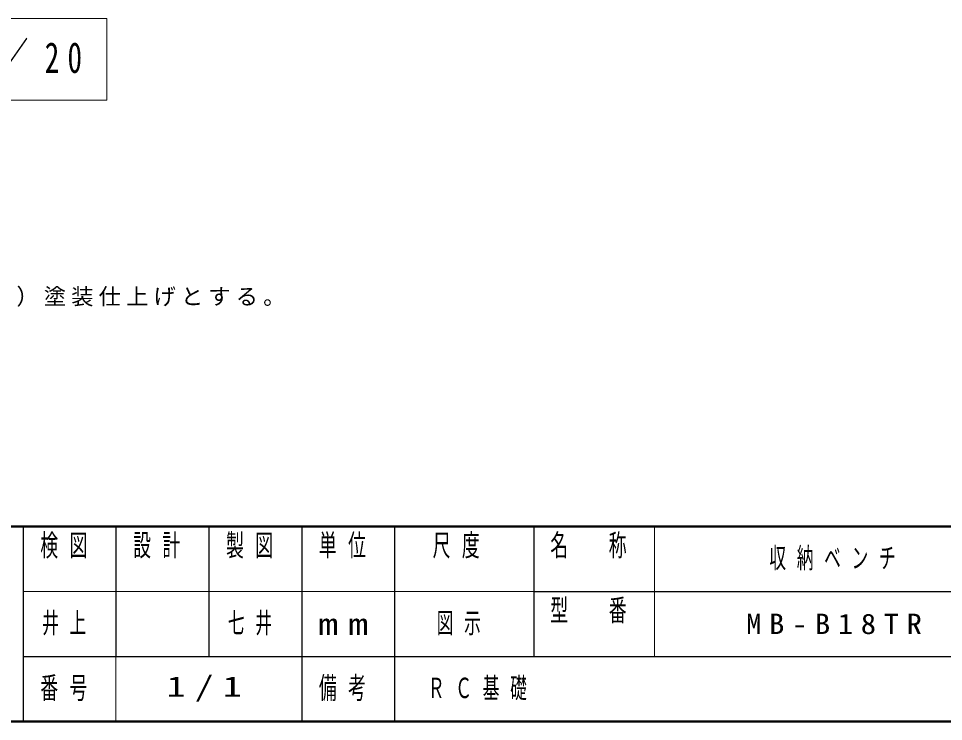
# Model space of a CAD drawing. Units: millimetres on the paper, scale 1:20. Extents: x -365 to 0, y 0 to 257.
# Drawn here: x -238 to -138.4, y 0 to 75.7 of the extents above; entities that cross this region are included whole.
import ezdxf

# ---------------------------------------------------------------- set-up
doc = ezdxf.new("R2010")
doc.units = ezdxf.units.MM
doc.layers.add('LY_1', color=7, linetype='Continuous', lineweight=25)
doc.layers.add('LY_3', color=7, linetype='Continuous', lineweight=13)
doc.styles.add('ＭＳ ゴシック', font='')
doc.styles.get('ＭＳ ゴシック').set_extended_font_data('MS Gothic')

msp = doc.modelspace()

# ---------------------------------------------------------------- linework, layer by layer
at = {"layer": 'LY_1', "lineweight": 13}
for p, q in [((-228.48, 75.727), (-276.28, 75.727)), ((-228.48, 66.927), (-228.48, 75.727)), ((-276.28, 66.927), (-228.48, 66.927))]:
    msp.add_line(p, q, dxfattribs=at)
at = {"layer": 'LY_3', "lineweight": 50}
for p, q in [((-365, 21), (0, 21)), ((-365, 0), (0, 0))]:
    msp.add_line(p, q, dxfattribs=at)
at = {"layer": 'LY_3', "color": 211, "lineweight": 25}
for p, q in [((-237.5, 21), (-237.5, 0)), ((-227.5, 21), (-227.5, 7)), ((-217.5, 21), (-217.5, 7)), ((-207.5, 21), (-207.5, 0)), ((-197.5, 21), (-197.5, 7)), ((-182.5, 21), (-182.5, 7)), ((-182.5, 14), (-70, 14)), ((-237.5, 7), (0, 7))]:
    msp.add_line(p, q, dxfattribs=at)
at = {"layer": 'LY_3'}
for p, q in [((-169.5, 21), (-169.5, 7)), ((-237.5, 14), (-182.5, 14)), ((-227.5, 7), (-227.5, 0))]:
    msp.add_line(p, q, dxfattribs=at)
at = {"layer": 'LY_3', "lineweight": 25}
msp.add_line((-197.5, 7), (-197.5, 0), dxfattribs=at)

# ---------------------------------------------------------------- texts
at = {"layer": 'LY_1', "style": 'ＭＳ ゴシック'}
for s, insert, char_height, attachment_point in [('\\T1.56;\\W0.7;立面図\u3000Ｓ＝１／20', (-252.38, 71.327), 3.299, 5), ('\\T1.23;木材は、ヒノキ（一等材）とし、カンナ・ペーパーがけの上、木材保護着色塗料（メイプル）塗装仕上げとする。', (-359.291, 44.674), 1.76, 7), ('\\T1.64;\\W0.6;収納ベンチ', (-149.75, 17.5), 2.199, 5), ('\\T1.64;\\W0.6;井上', (-232.5, 10.5), 2.199, 5), ('\\T1.64;\\W0.6;七井', (-212.5, 10.5), 2.199, 5), ('\\T1.64;\\W0.6;図示', (-190, 10.5), 2.199, 5), ('\\T1.5;\\W1.1;MB-B18TR', (-149.75, 10.5), 2.199, 5), ('\\T1.5;\\W1.35;1/1', (-217.5, 3.5), 2.199, 5), ('\\T1.64;\\W0.6;ＲＣ基礎', (-188, 3.5), 2.199, 5)]:
    msp.add_mtext(s, dxfattribs=dict(at, insert=insert, char_height=char_height, attachment_point=attachment_point))
at = {"layer": 'LY_3', "color": 4, "char_height": 2.346, "style": 'ＭＳ ゴシック'}
for s, insert, attachment_point in [('\\T1.64;\\W0.6;検図', (-232.5, 20.167), 2), ('\\T1.64;\\W0.6;設計', (-222.5, 20.167), 2), ('\\T1.64;\\W0.6;製図', (-212.5, 20.167), 2), ('\\T1.64;\\W0.6;単位', (-202.5, 20.167), 2), ('\\T1.64;\\W0.6;尺度', (-190.25, 20.167), 2), ('\\T1.64;\\W0.6;名\u3000称', (-176, 20.167), 2), ('\\T1.64;\\W0.6;型\u3000番', (-176, 13.167), 2), ('\\T1.5;\\W1.35;mm', (-202.5, 10.5), 5), ('\\T1.64;\\W0.6;番号', (-232.5, 3.5), 5), ('\\T1.64;\\W0.6;備考', (-202.5, 3.5), 5)]:
    msp.add_mtext(s, dxfattribs=dict(at, insert=insert, attachment_point=attachment_point))

doc.saveas('drawing.dxf')
